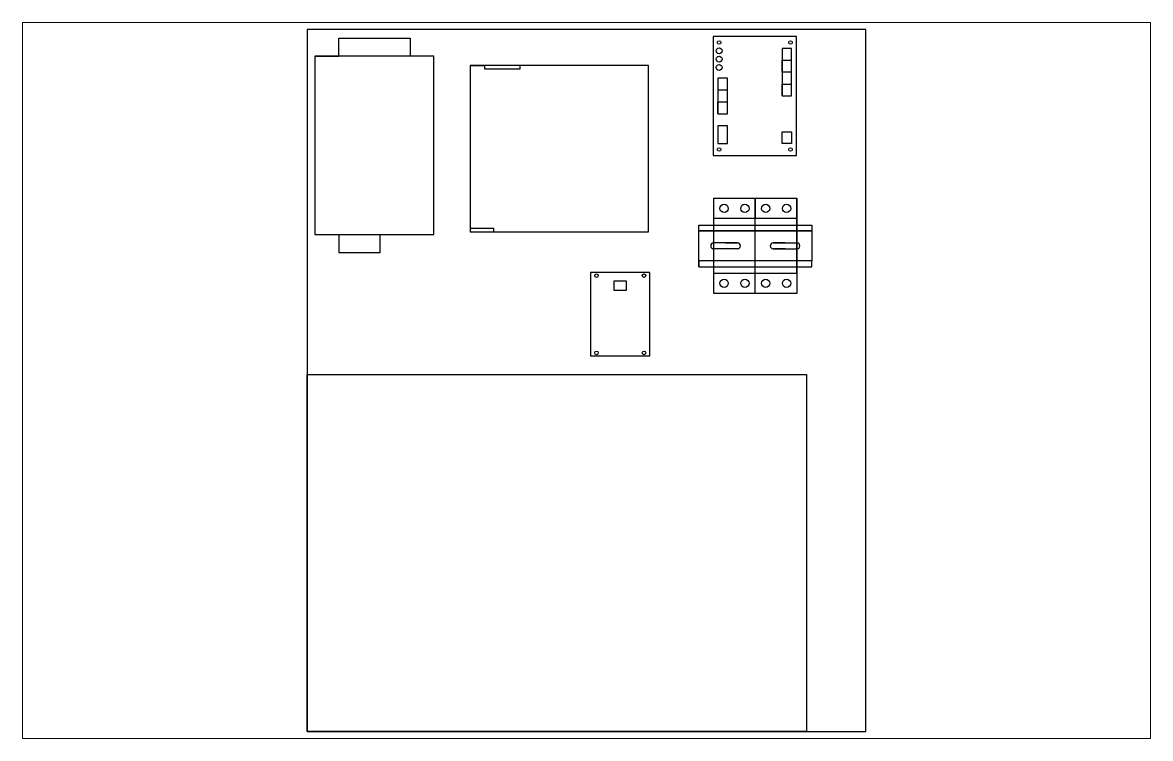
# Paper-space layout 'Sheet1' of a CAD drawing. Header units: millimetres. Extents: x 40 to 364, y 26 to 231.
# The model-space entities are those that its viewports show. They can reach past a viewport. Long polylines and large blocks are cut down to what shows.
import ezdxf

# ---------------------------------------------------------------- set-up
doc = ezdxf.new("R2010")
doc.units = ezdxf.units.MM
for name, color, linetype in [('bateria', 1, 'Continuous'), ('dibujos_abajo', 3, 'Continuous'), ('dibujos_arriba', 5, 'Continuous')]:
    doc.layers.add(name, color=color, linetype=linetype)

msp = doc.modelspace()

# ---------------------------------------------------------------- linework, layer by layer
for p, q in [((470, 590), (0, 590)), ((0, 590), (0, 0)), ((470, 0), (470, 590)), ((0, 0), (470, 0))]:
    msp.add_line(p, q)
at = {"layer": 'bateria'}
for p, q in [((0, 0), (0, 300)), ((0, 300), (420, 300)), ((420, 300), (420, 0)), ((0, 0), (0, 0)), ((420, 0), (0, 0))]:
    msp.add_line(p, q, dxfattribs=at)
at = {"layer": 'dibujos_abajo'}
for p, q in [((26.62, 567.67), (26.62, 582.67)), ((26.62, 582.67), (86.62, 582.67)), ((86.62, 582.67), (86.62, 567.67)), ((411.5, 584.17), (341.5, 584.17)), ((341.5, 584.17), (341.5, 484.17)), ((411.5, 484.17), (411.5, 584.17)), ((407.5, 574.17), (399.5, 574.17)), ((399.5, 574.17), (399.5, 534.17)), ((407.5, 534.17), (407.5, 574.17)), ((6.62, 567.67), (6.62, 417.67)), ((106.62, 567.67), (6.62, 567.67)), ((6.62, 567.67), (26.62, 567.67)), ((106.62, 417.67), (106.62, 567.67)), ((137.17, 559.88), (137.17, 419.88)), ((287.17, 559.88), (137.17, 559.88)), ((137.17, 559.88), (149.17, 559.88)), ((149.17, 559.88), (149.17, 556.88)), ((179.17, 556.88), (179.17, 559.88)), ((287.17, 419.88), (287.17, 559.88)), ((399.5, 554.17), (399.5, 564.17)), ((399.5, 564.17), (407.5, 564.17)), ((149.17, 556.88), (179.17, 556.88)), ((407.5, 554.17), (399.5, 554.17)), ((407.5, 544.17), (407.5, 554.17)), ((353.5, 549.17), (345.5, 549.17)), ((345.5, 549.17), (345.5, 519.17)), ((353.5, 519.17), (353.5, 549.17)), ((399.5, 534.17), (399.5, 544.17)), ((399.5, 544.17), (407.5, 544.17)), ((353.5, 539.17), (345.5, 539.17)), ((353.5, 529.17), (353.5, 539.17)), ((399.5, 534.17), (407.5, 534.17)), ((399.5, 534.17), (399.5, 534.17)), ((399.5, 534.17), (399.5, 534.17)), ((345.5, 519.17), (345.5, 529.17)), ((345.5, 529.17), (353.5, 529.17)), ((345.5, 519.17), (353.5, 519.17)), ((353.5, 509.17), (345.5, 509.17)), ((345.5, 509.17), (345.5, 494.17)), ((353.5, 494.17), (353.5, 509.17)), ((399.5, 494.17), (399.5, 504.17)), ((399.5, 504.17), (407.5, 504.17)), ((407.5, 504.17), (407.5, 494.17)), ((345.5, 494.17), (353.5, 494.17)), ((407.5, 494.17), (399.5, 494.17)), ((341.5, 484.17), (411.5, 484.17)), ((6.62, 417.67), (106.62, 417.67)), ((6.62, 417.67), (26.62, 417.67)), ((26.62, 417.67), (26.62, 402.67)), ((61.62, 402.67), (61.62, 417.67)), ((157.17, 422.88), (137.17, 422.88)), ((137.17, 419.88), (287.17, 419.88)), ((137.17, 419.88), (157.17, 419.88)), ((157.17, 419.88), (157.17, 422.88)), ((329.43, 390.69), (329.43, 425.69)), ((329.43, 425.69), (424.43, 425.69)), ((424.43, 420.69), (329.43, 420.69)), ((329.43, 420.69), (424.43, 420.69)), ((424.43, 425.69), (424.43, 420.69)), ((424.43, 420.69), (424.43, 395.69)), ((361.93, 410.69), (341.93, 410.69)), ((351.93, 410.69), (361.93, 410.69)), ((401.93, 410.69), (391.93, 410.69)), ((391.93, 410.69), (411.93, 410.69)), ((26.62, 402.67), (61.62, 402.67)), ((361.93, 405.69), (341.93, 405.69)), ((401.93, 405.69), (391.93, 405.69)), ((391.93, 405.69), (411.93, 405.69)), ((424.43, 395.69), (329.43, 395.69)), ((329.43, 395.69), (329.43, 390.69)), ((329.43, 390.69), (424.43, 390.69)), ((424.43, 390.69), (424.43, 395.69)), ((238.38, 385.68), (238.38, 315.68)), ((288.38, 385.68), (238.38, 385.68)), ((288.38, 315.68), (288.38, 385.68)), ((258.38, 370.68), (258.38, 378.68)), ((258.38, 378.68), (263.38, 378.68)), ((268.38, 370.68), (258.38, 370.68)), ((263.38, 378.68), (268.38, 378.68)), ((268.38, 378.68), (268.38, 370.68)), ((238.38, 315.68), (288.38, 315.68))]:
    msp.add_line(p, q, dxfattribs=at)
for centre, radius in [((346.5, 579.17), 1.5), ((406.5, 579.17), 1.5), ((346.5, 572.17), 2.5), ((346.5, 565.17), 2.5), ((346.5, 558.17), 2.5), ((346.5, 489.17), 1.5), ((406.5, 489.17), 1.5), ((243.38, 383.18), 1.5), ((283.38, 383.18), 1.5), ((243.38, 318.18), 1.5), ((283.38, 318.18), 1.5)]:
    msp.add_circle(centre, radius, dxfattribs=at)
for centre, start, end in [((341.93, 408.19), 90, 270), ((361.93, 408.19), 270, 90), ((391.93, 408.19), 90, 270), ((411.93, 408.19), 270, 90)]:
    msp.add_arc(centre, 2.5, start, end, dxfattribs=at)
at = {"layer": 'dibujos_arriba'}
for p, q in [((341.93, 448.19), (376.93, 448.19)), ((341.93, 368.19), (341.93, 448.19)), ((376.93, 385.19), (376.93, 448.19)), ((376.93, 448.19), (376.93, 431.19)), ((376.93, 448.19), (411.93, 448.19)), ((411.93, 448.19), (411.93, 368.19)), ((411.93, 385.19), (411.93, 448.19)), ((411.93, 448.19), (411.93, 431.19)), ((376.93, 431.19), (341.93, 431.19)), ((411.93, 431.19), (376.93, 431.19)), ((341.93, 425.69), (376.93, 425.69)), ((376.93, 425.69), (411.93, 425.69)), ((341.93, 368.19), (341.93, 385.19)), ((341.93, 385.19), (376.93, 385.19)), ((376.93, 368.19), (376.93, 385.19)), ((376.93, 385.19), (411.93, 385.19)), ((376.93, 368.19), (341.93, 368.19)), ((341.93, 368.19), (341.93, 368.19)), ((341.93, 368.19), (341.93, 368.19)), ((411.93, 368.19), (376.93, 368.19)), ((376.93, 368.19), (376.93, 368.19)), ((376.93, 368.19), (376.93, 368.19))]:
    msp.add_line(p, q, dxfattribs=at)
for centre in [(350.68, 439.69), (368.18, 439.69), (385.68, 439.69), (403.18, 439.69), (350.68, 376.69), (368.18, 376.69), (385.68, 376.69), (403.18, 376.69)]:
    msp.add_circle(centre, 3.5, dxfattribs=at)

psp = doc.layouts.new('Sheet1')

# ---------------------------------------------------------------- viewports
at = {"layer": '0'}
psp.add_viewport(center=(202.5, 128.5), size=(324, 205.6), view_center_point=(235, 295), view_height=601.8, dxfattribs=at)

doc.saveas('drawing.dxf')
